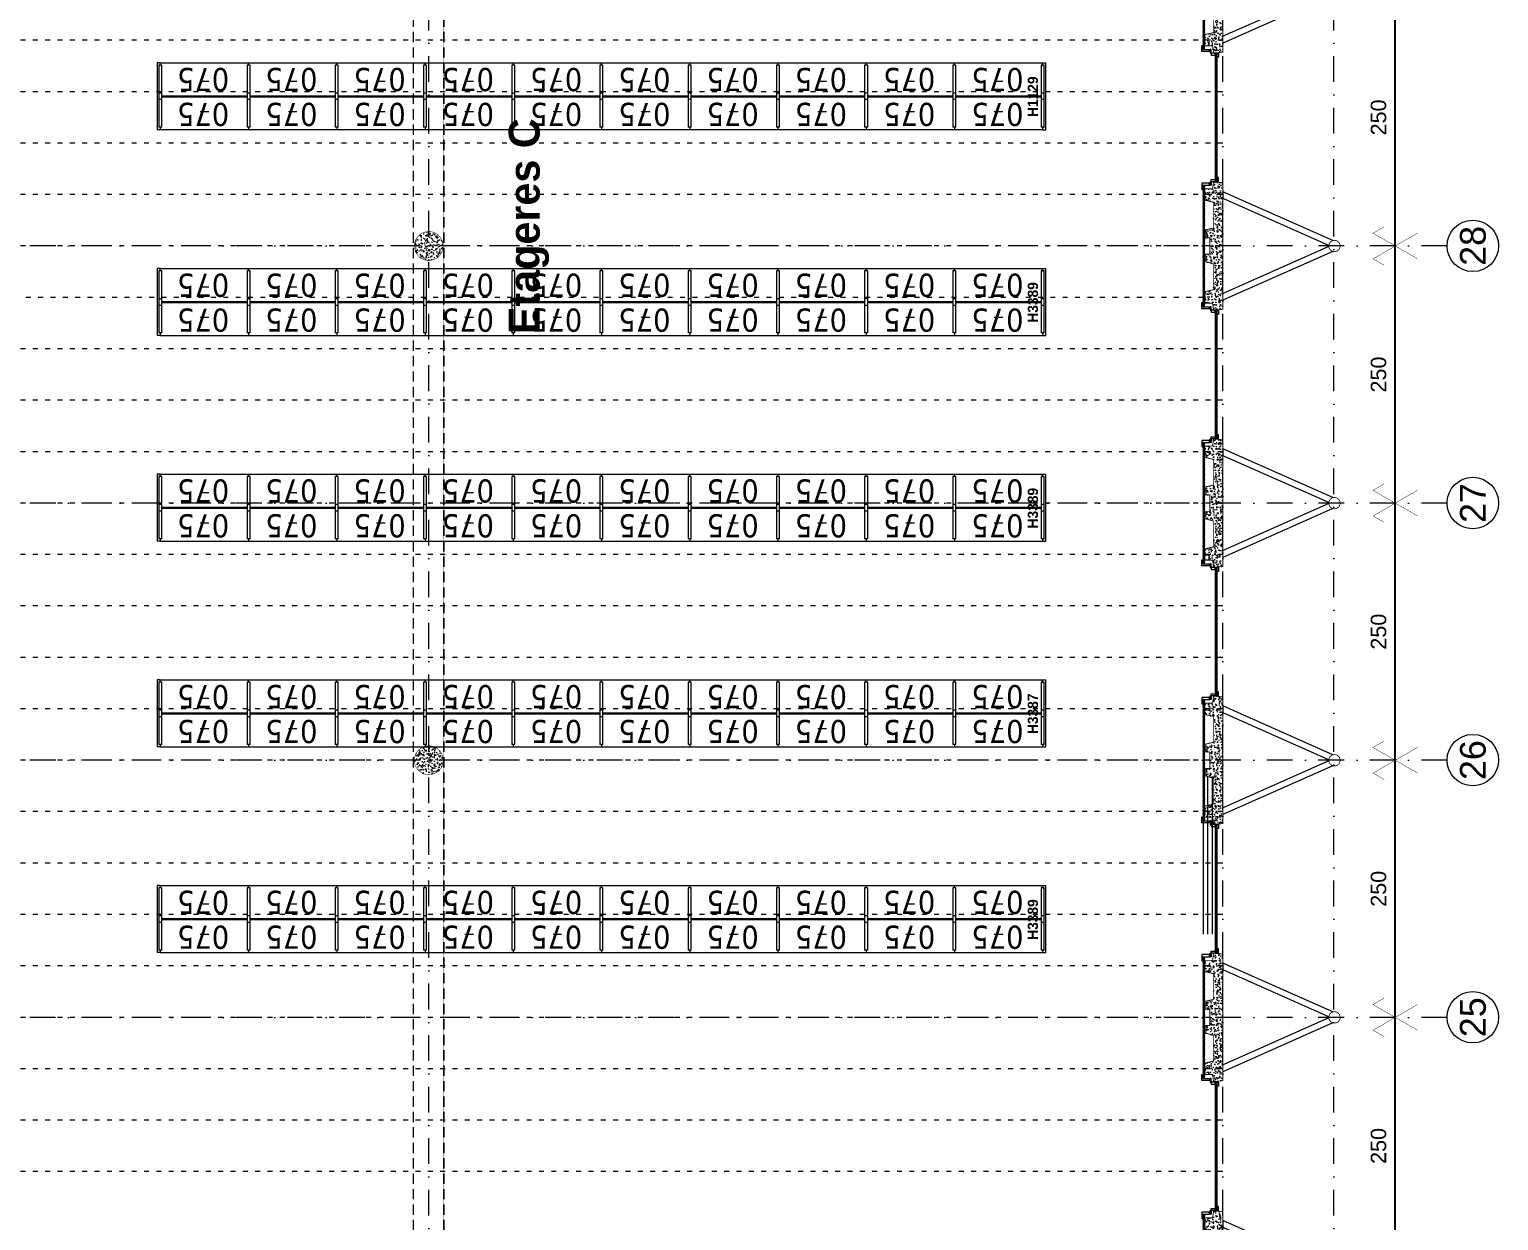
# Model space of a CAD drawing. Header units: millimetres. Extents: x 0 to 111176, y 95213 to 141729.
# Drawn here: x 56859 to 58288, y 115038 to 116196 of the extents above; entities that cross this region are included whole.
import ezdxf
from ezdxf.enums import TextEntityAlignment as Align

# ---------------------------------------------------------------- set-up
doc = ezdxf.new("R2010")
doc.units = ezdxf.units.MM
for name, pattern in [('ACAD_ISO03W100', [30, 12, -18]), ('CONTINU', [0]), ('HIDDEN2', [0.1875, 0.125, -0.0625]), ('TIRETPT2', [0.5, 0.25, -0.125, 0, -0.125])]:
    doc.linetypes.add(name, pattern=pattern)
doc.layers.get('Defpoints').update_dxf_attribs({"lineweight": 9})
doc.layers.add('CDP', color=7, linetype='Continuous', lineweight=9, true_color=0x364259)
doc.layers.add('STR_BOLLARD', color=7, linetype='Continuous', lineweight=9, true_color=0x1c1c1c)
for name, color, linetype, lineweight in [('MEN_Ext', 115, 'Continuous', 9), ('MEN_Ext_Murs-rideaux', 113, 'Continuous', 9), ('MOB_etageres_BRM', 37, 'Continuous', 9), ('MOB_texte_BRM', 184, 'Continuous', 9), ('STR_BOLLARD_Axes', 252, 'Continuous', 9), ('STR_BOLLARD_projeté', 251, 'Continuous', 9)]:
    doc.layers.add(name, color=color, linetype=linetype, lineweight=lineweight)
doc.styles.add('Arial-15', font='arial.ttf', dxfattribs={"height": 15})
doc.styles.add('Arial-20', font='arial.ttf', dxfattribs={"height": 20})
doc.styles.add('BOLD', font='BOLD')
doc.styles.get("Standard").update_dxf_attribs({"font": 'arial.ttf'})
doc.dimstyles.new('Cote-15', dxfattribs={"dimtxt": 15, "dimasz": 15, "dimexe": 1.25, "dimexo": 0.625, "dimgap": 7.5, "dimtad": 1, "dimdec": 0, "dimrnd": 0.025, "dimtxsty": 'Arial-15', "dimblk": 'ARCHTICK', "dimcen": 2.5, "dimse1": 1, "dimse2": 1, "dimazin": 0, "dimtfac": 1, "dimtmove": 1, "dimatfit": 3, "dimfxl": 1, "dimarcsym": 0})

# ---------------------------------------------------------------- blocks, each defined once
blk = doc.blocks.new('Fenetres Ext')
for points in [[(14.09999999846332, 3.400000005214679), (14.09999999846332, 4.400000005214679), (18.09999999846332, 4.400000005214679), (18.09999999846332, 3.400000005214679)], [(14.09999999846332, 1.400000005214679), (139.0999999735504, 1.400000005214679), (139.0999999735504, 3.400000005214679), (14.09999999846332, 3.400000005214679), (14.09999999846332, 1.400000005214679)], [(14.09999999846332, -2.599999994785321), (16.09999999846332, -2.599999994785321), (16.09999999846332, 1.400000005214679), (14.09999999846332, 1.400000005214679)], [(139.0999999735504, 3.400000005214679), (139.0999999735504, 4.400000005214679), (135.0999999735504, 4.400000005214679), (135.0999999735504, 3.400000005214679)], [(139.0999999735504, -2.599999994785321), (137.0999999735504, -2.599999994785321), (137.0999999735504, 1.400000005214679), (139.0999999735504, 1.400000005214679)], [(6.599999998463318, -10.59999999478532), (10.59999999846332, -10.59999999478532), (10.59999999846332, -3.599999994785321), (11.59999999846332, -3.599999994785321), (11.59999999846332, -4.585936534454959), (12.59999999972251, -4.585936534454959), (12.59999999846332, -11.59999999478532), (6.599999998463318, -11.59999999478532)], [(10.59999999846332, -3.599999994785321), (14.09999999846332, -3.599999994785321), (14.09999999846332, -2.599999994785321), (10.59999999846332, -2.599999994785321), (10.59999999846332, -3.599999994785321)], [(142.5999999735504, -3.599999994785321), (139.0999999735504, -3.599999994785321), (139.0999999735504, -2.599999994785321), (142.5999999735504, -2.599999994785321), (142.5999999735504, -3.599999994785321)], [(146.5999999735504, -10.59999999478532), (142.5999999735504, -10.59999999478532), (142.5999999735504, -3.599999994785321), (141.5999999735504, -3.599999994785321), (141.5999999735504, -4.585936534454959), (140.5999999722912, -4.585936534454959), (140.5999999735504, -11.59999999478532), (146.5999999735504, -11.59999999478532)]]:
    blk.add_lwpolyline(points, close=True)
blk.add_lwpolyline([(14.09999999846332, 2.400000005214679), (139.0999999735504, 2.400000005214679)])
blk = doc.blocks.new('panneau+contreventement')
at = {"lineweight": 5}
h = blk.add_hatch(dxfattribs=at)
h.set_pattern_fill('AR-CONC', color=252, scale=0.04, angle=360, style=0)
h.set_pattern_definition([(49.99999999999994, (6.955815479159355e-08, 17.59999999470892), (7.287386759840159, -0.6375634215561317), [0.7619999999999998, -8.381999999999998]), (354.9999999999999, (6.955815479159355e-08, 17.59999999470892), (-1.409736856998765, 7.642273809561408), [0.6096, -6.7056233668]), (100.4514446999998, (0.6072803495580956, 17.54686985470835), (5.877649883614139, 7.004710076487798), [0.6476003520000001, -7.123609784]), (46.18419999999995, (6.955815479159355e-08, 19.63199999470817), (10.8431616356852, -1.681693117309098), [1.143, -12.573]), (96.63555760999995, (0.9035960695582617, 19.49185999470865), (9.49616536206013, 9.89704498390885), [0.9714009256, -10.6854243264]), (351.18415117, (6.955815479159355e-08, 19.63199999470817), (9.496165362599092, 9.897044983421296), [0.9143986827999999, -10.0583892768]), (20.99999999999999, (1.016000069557776, 19.12399999471018), (6.064575650765295, -4.090607927483512), [0.7619999999999999, -8.382]), (326, (1.016000069557776, 19.12399999471018), (2.472081133905891, 7.367518644892768), [0.6096, -6.7056]), (71.45144499999996, (1.521381373558143, 18.78311599870722), (8.53665677114865, 3.2769107554362), [0.647600352, -7.123597503999998]), (37.49999999999993, (6.955815479159355e-08, 17.59999999470892), (0.1235441300236765, 3.382201554926124), [0, -6.624319999999999, 0, -6.8072, 0, -6.731]), (7.499999999999964, (6.955815479159355e-08, 17.59999999470892), (2.672786500412234, 4.007222992724778), [0, -3.88112, 0, -6.47192, 0, -2.5654]), (327.4999999999998, (-2.265679930442275, 17.59999999470892), (5.423623806674856, -0.2291497597069439), [0, -2.54, 0, -7.9248, 0, -10.5156]), (317.4999999999999, (-3.281679930441896, 17.59999999470892), (5.925167255440723, 1.017059641333315), [0, -3.302, 0, -5.26288, 0, -7.4676])])
h.paths.add_polyline_path([(8.000000000007276, 16.62599197128293), (8.000000000007276, 12.62599197128293), (-8, 12.62599197128293), (-8, 16.62599197128293), (-15.27348650529757, 16.62599197128293), (-17.5, 9), (-42.54545454565005, 9), (-44.5, 17.59999999831052), (-55.5, 17.59999999831052), (-55.5, 10), (-62.5, 9), (-61.5, 0), (61.5, 0), (62.5, 9), (55.5, 10), (55.5, 17.59999999831052), (44.5, 17.59999999831052), (42.5, 9), (17.50000000000728, 9), (15.72651349470971, 16.62599197128293)])
at = {"layer": 'CDP'}
h = blk.add_hatch(dxfattribs=at)
h.set_pattern_fill('ANSI31', color=256, scale=5)
h.set_pattern_definition([(45, (0, 0), (-0.4419417382415922, 0.4419417382415922), [])])
h.paths.add_polyline_path([(-59, 17.59999999831052), (-59, 19.3999999983098), (58.99999999767169, 19.3999999983098), (58.99999999767169, 17.59999999831052)])
at = {"linetype": 'Continuous', "lineweight": 5, "const_width": 0.8799999952316284}
blk.add_lwpolyline([(8.000000000007276, 16.62599197128293), (8.000000000007276, 12.62599197128293), (-8, 12.62599197128293), (-8, 16.62599197128293), (-15.27348650529757, 16.62599197128293), (-17.5, 9), (-42.54545454565005, 9), (-44.5, 17.59999999831052), (-55.5, 17.59999999831052), (-55.5, 10), (-62.5, 9), (-61.5, 0), (61.5, 0), (62.5, 9), (55.5, 10), (55.5, 17.59999999831052), (44.5, 17.59999999831052), (42.5, 9), (17.50000000000728, 9), (15.72651349470971, 16.62599197128293)], close=True, dxfattribs=at)
for points in [[(-5.29915068641867, -107.0272467950708), (-52.79727948180198, 0.03446815508141299)], [(-0.5113040249361802, -103.0238181007117), (-46.75775930929467, 1.216600178464432)], [(0.5113040249361802, -103.0238181007117), (46.75775930929467, 1.216600178464432)], [(5.29915068641867, -107.0272467950708), (52.79727948180198, 0.03446815508141299)], [(52.79745963354026, 0), (46.20254036645974, 0)]]:
    blk.add_lwpolyline(points)
at = {"const_width": 0.8}
blk.add_lwpolyline([(4.886542232529791, -105.9757763550551, 128.1178204295244), (4.962955946750299, -106.1295426030811, 0.007805315424875689)], format="xyb", close=True, dxfattribs=at)
at = {"layer": 'CDP', "const_width": 0.2}
blk.add_lwpolyline([(-59, 17.59999999831052), (-59, 19.3999999983098), (58.99999999767169, 19.3999999983098), (58.99999999767169, 17.59999999831052), (-59, 17.59999999831052)], close=True, dxfattribs=at)
blk = doc.blocks.new('poteau')
at = {"layer": 'STR_BOLLARD', "lineweight": 5}
h = blk.add_hatch(dxfattribs=at)
h.set_pattern_fill('AR-CONC', color=252, scale=0.04, angle=359.9999999999999, style=0)
h.set_pattern_definition([(49.99999999999999, (-34103.71972945715, -3518.988229174639), (7.287386759840159, -0.6375634215561317), [0.762, -8.382000000000001]), (355, (-34103.71972945715, -3518.988229174639), (-1.409736856998765, 7.642273809561408), [0.6096, -6.7056233668]), (100.4514446999999, (-34103.11244917716, -3519.04135931464), (5.877649883614139, 7.004710076487798), [0.6476003520000001, -7.123609784]), (46.18419999999993, (-34103.71972945715, -3516.956229174639), (10.8431616356852, -1.681693117309098), [1.143, -12.573]), (96.63555760999996, (-34102.81613345716, -3517.096369174639), (9.49616536206013, 9.89704498390885), [0.9714009256, -10.6854243264]), (351.18415117, (-34103.71972945715, -3516.956229174639), (9.496165362599092, 9.897044983421296), [0.9143986828, -10.0583892768]), (21, (-34102.70372945715, -3517.46422917464), (6.064575650765295, -4.090607927483512), [0.762, -8.382000000000001]), (326, (-34102.70372945715, -3517.46422917464), (2.472081133905891, 7.367518644892768), [0.6096, -6.7056]), (71.45144499999996, (-34102.19834815315, -3517.805113170639), (8.53665677114865, 3.2769107554362), [0.6476003520000001, -7.123597503999999]), (37.49999999999994, (-34103.71972945715, -3518.988229174639), (0.1235441300236765, 3.382201554926124), [0, -6.62432, 0, -6.807200000000001, 0, -6.731000000000001]), (7.499999999999974, (-34103.71972945715, -3518.988229174639), (2.672786500412234, 4.007222992724778), [0, -3.88112, 0, -6.47192, 0, -2.5654]), (327.4999999999999, (-34105.98540945715, -3518.988229174639), (5.423623806674856, -0.2291497597069439), [0, -2.54, 0, -7.9248, 0, -10.5156]), (317.4999999999999, (-34107.00140945715, -3518.988229174639), (5.925167255440723, 1.017059641333315), [0, -3.302, 0, -5.26288, 0, -7.4676])])
edge = h.paths.add_edge_path()
edge.add_arc((2.613544936025392e-10, 6.674660824046441e-11), 13.99999999999927, 284.7547730335563, 644.0803509681097)
edge.add_arc((2.613806948659203e-10, 6.66435795437792e-11), 13.99999999999917, 284.0803509681096, 284.7547730335563)
at = {"layer": 'STR_BOLLARD', "lineweight": 5, "const_width": 0.5}
blk.add_lwpolyline([(3.565555101478822, -13.53834616259883, 339.820519298623), (3.405953449982917, -13.57937705112045, 0.002942729891838111)], format="xyb", close=True, dxfattribs=at)
blk = doc.blocks.new('Axe-construction')
at = {"const_width": 0.4}
for points in [[(-18.71420953128381, 10.80465391055782), (-12.47613968752262, 21.60930782111564), (12.47613968752262, -21.60930782111564)], [(18.71420953128381, 10.80465391055782), (12.47613968752262, 21.60930782111564), (-12.47613968752262, -21.60930782111564)]]:
    blk.add_lwpolyline(points, dxfattribs=at)
blk = doc.blocks.new('n°-axe')
at = {"layer": 'STR_BOLLARD_Axes', "linetype": 'CONTINU', "ltscale": 60}
blk.add_circle((0, -25), 25, dxfattribs=at)
at = {"layer": 'STR_BOLLARD_Axes', "style": 'Arial-20'}
blk.add_attdef('AXE', text='', height=25, dxfattribs=at).set_placement((0, -25), align=Align.MIDDLE_CENTER)
blk = doc.blocks.new('*D347')
at = {"layer": 'Defpoints', "color": 0, "transparency": 16777216}
for p in [(58187.30069146231, 116235.7010576554), (58187.30195346676, 116235.7010576406), (58187.29903199313, 115985.7010577007)]:
    blk.add_point(p, dxfattribs=at)
at = {"layer": 'STR_BOLLARD_Axes', "color": 0, "lineweight": -2, "transparency": 16777216}
blk.add_line((58187.29776998868, 115985.7010577155), (58187.30069146231, 116235.7010576554), dxfattribs=at)
at = {"layer": 'STR_BOLLARD_Axes', "color": 0, "lineweight": 5, "transparency": 16777216, "insert": (58171.07649730882, 116110.701147183), "char_height": 15, "attachment_point": 5, "rotation": 89.99933044756455, "style": 'Arial-15'}
blk.add_mtext('250', dxfattribs=at)
blk = doc.blocks.new('_None')
blk = doc.blocks.new('*D348')
at = {"layer": 'Defpoints', "color": 0, "transparency": 16777216}
for p in [(58187.29554808404, 115985.7010577612), (58187.2968100885, 115985.7010577465), (58187.29388861487, 115735.7010578066)]:
    blk.add_point(p, dxfattribs=at)
at = {"layer": 'STR_BOLLARD_Axes', "color": 0, "lineweight": -2, "transparency": 16777216}
blk.add_line((58187.29262661041, 115735.7010578213), (58187.29554808404, 115985.7010577612), dxfattribs=at)
at = {"layer": 'STR_BOLLARD_Axes', "color": 0, "lineweight": 5, "transparency": 16777216, "insert": (58171.07135393055, 115860.7011472888), "char_height": 15, "attachment_point": 5, "rotation": 89.99933044756455, "style": 'Arial-15'}
blk.add_mtext('250', dxfattribs=at)
blk = doc.blocks.new('*D349')
at = {"layer": 'Defpoints', "color": 0, "transparency": 16777216}
for p in [(58187.29040470577, 115735.701057867), (58187.29166671023, 115735.7010578523), (58187.2887452366, 115485.7010579124)]:
    blk.add_point(p, dxfattribs=at)
at = {"layer": 'STR_BOLLARD_Axes', "color": 0, "lineweight": -2, "transparency": 16777216}
blk.add_line((58187.28748323215, 115485.7010579271), (58187.29040470577, 115735.701057867), dxfattribs=at)
at = {"layer": 'STR_BOLLARD_Axes', "color": 0, "lineweight": 5, "transparency": 16777216, "insert": (58171.06621055229, 115610.7011473946), "char_height": 15, "attachment_point": 5, "rotation": 89.99933044756455, "style": 'Arial-15'}
blk.add_mtext('250', dxfattribs=at)
blk = doc.blocks.new('*D350')
at = {"layer": 'Defpoints', "color": 0, "transparency": 16777216}
for p in [(58187.28526132742, 115485.7010579728), (58187.28652333195, 115485.7010579581), (58187.28360185831, 115235.7010580182)]:
    blk.add_point(p, dxfattribs=at)
at = {"layer": 'STR_BOLLARD_Axes', "color": 0, "lineweight": -2, "transparency": 16777216}
blk.add_line((58187.28233985379, 115235.7010580329), (58187.28526132742, 115485.7010579728), dxfattribs=at)
at = {"layer": 'STR_BOLLARD_Axes', "color": 0, "lineweight": 5, "transparency": 16777216, "insert": (58171.06106717399, 115360.7011475004), "char_height": 15, "attachment_point": 5, "rotation": 89.99933044756288, "style": 'Arial-15'}
blk.add_mtext('250', dxfattribs=at)
blk = doc.blocks.new('*D351')
at = {"layer": 'Defpoints', "color": 0, "transparency": 16777216}
for p in [(58187.28011794925, 115235.7010580787), (58187.2813799537, 115235.7010580639), (58187.27845848007, 114985.701058124)]:
    blk.add_point(p, dxfattribs=at)
at = {"layer": 'STR_BOLLARD_Axes', "color": 0, "lineweight": -2, "transparency": 16777216}
blk.add_line((58187.27719647562, 114985.7010581388), (58187.28011794925, 115235.7010580787), dxfattribs=at)
at = {"layer": 'STR_BOLLARD_Axes', "color": 0, "lineweight": 5, "transparency": 16777216, "insert": (58171.05592379572, 115110.7011476062), "char_height": 15, "attachment_point": 5, "rotation": 89.99933044756455, "style": 'Arial-15'}
blk.add_mtext('250', dxfattribs=at)
blk = doc.blocks.new('ELTI parement DF')
for p, q in [((-0.01500000000000057, 0.3019999999999996), (-0.01500000000000057, 0.3260000000000005)), ((-0.01500000000000057, 0.3260000000000005), (0.01500000000000057, 0.3260000000000005)), ((-0.01500000000000057, 0.3019999999999996), (0, 0.3019999999999996)), ((0, -0.3019999999999996), (0, 0.3019999999999996)), ((0.01500000000000057, -0.3260000000000005), (0.01500000000000057, 0.3260000000000005)), ((-0.01500000000000057, -0.3019999999999996), (-0.01500000000000057, -0.3260000000000005)), ((-0.01500000000000057, -0.3019999999999996), (0, -0.3019999999999996)), ((-0.01500000000000057, -0.3260000000000005), (0.01500000000000057, -0.3260000000000005))]:
    blk.add_line(p, q)
blk = doc.blocks.new('*U74')
for p, q in [((-0.01500000000000057, 0.6269999999999989), (-0.01500000000000057, 0.02299999999999969)), ((-0.01500000000000057, 0.6269999999999989), (0.01500000000000057, 0.6269999999999989)), ((0, 0.6269999999999989), (0, 0.6499999999999986)), ((0.8577000000000012, 0.6499999999999986), (0, 0.6499999999999986)), ((0.01500000000000057, 0.02299999999999969), (0.01500000000000057, 0.6269999999999989)), ((0.8427000000000007, 0.6269999999999989), (0.8427000000000007, 0.02299999999999969)), ((0.8427000000000007, 0.6269999999999989), (0.8727000000000018, 0.6269999999999989)), ((0.8426999999999993, 0.6269999999999989), (0.8727000000000005, 0.6269999999999989)), ((0.8426999999999993, 0.6269999999999989), (0.8426999999999993, 0.02299999999999969)), ((0.8577000000000012, 0.6269999999999989), (0.8577000000000012, 0.6499999999999986)), ((1.715400000000001, 0.6499999999999986), (0.8576999999999999, 0.6499999999999986)), ((0.8576999999999999, 0.6269999999999989), (0.8576999999999999, 0.6499999999999986)), ((0.8727000000000018, 0.02299999999999969), (0.8727000000000018, 0.6269999999999989)), ((0.8727000000000005, 0.02299999999999969), (0.8727000000000005, 0.6269999999999989)), ((1.700400000000001, 0.6269999999999989), (1.730400000000002, 0.6269999999999989)), ((1.700400000000001, 0.6269999999999989), (1.700400000000001, 0.02299999999999969)), ((1.700399999999999, 0.6269999999999989), (1.7304, 0.6269999999999989)), ((1.700399999999999, 0.6269999999999989), (1.700399999999999, 0.02299999999999969)), ((1.715400000000001, 0.6269999999999989), (1.715400000000001, 0.6499999999999986)), ((2.573100000000001, 0.6499999999999986), (1.7154, 0.6499999999999986)), ((1.7154, 0.6269999999999989), (1.7154, 0.6499999999999986)), ((1.730400000000002, 0.02299999999999969), (1.730400000000002, 0.6269999999999989)), ((1.7304, 0.02299999999999969), (1.7304, 0.6269999999999989)), ((2.5581, 0.6269999999999989), (2.588100000000002, 0.6269999999999989)), ((2.5581, 0.6269999999999989), (2.5581, 0.02299999999999969)), ((2.558099999999999, 0.6269999999999989), (2.5881, 0.6269999999999989)), ((2.558099999999999, 0.6269999999999989), (2.558099999999999, 0.02299999999999969)), ((2.573100000000001, 0.6269999999999989), (2.573100000000001, 0.6499999999999986)), ((3.430800000000001, 0.6499999999999986), (2.5731, 0.6499999999999986)), ((2.5731, 0.6269999999999989), (2.5731, 0.6499999999999986)), ((2.588100000000002, 0.02299999999999969), (2.588100000000002, 0.6269999999999989)), ((2.5881, 0.02299999999999969), (2.5881, 0.6269999999999989)), ((3.4158, 0.6269999999999989), (3.445800000000002, 0.6269999999999989)), ((3.4158, 0.6269999999999989), (3.4158, 0.02299999999999969)), ((3.415799999999999, 0.6269999999999989), (3.4458, 0.6269999999999989)), ((3.415799999999999, 0.6269999999999989), (3.415799999999999, 0.02299999999999969)), ((3.430800000000001, 0.6269999999999989), (3.430800000000001, 0.6499999999999986)), ((4.288500000000001, 0.6499999999999986), (3.4308, 0.6499999999999986)), ((3.4308, 0.6269999999999989), (3.4308, 0.6499999999999986)), ((3.445800000000002, 0.02299999999999969), (3.445800000000002, 0.6269999999999989)), ((3.4458, 0.02299999999999969), (3.4458, 0.6269999999999989)), ((4.2735, 0.6269999999999989), (4.303500000000001, 0.6269999999999989)), ((4.2735, 0.6269999999999989), (4.2735, 0.02299999999999969)), ((4.273499999999999, 0.6269999999999989), (4.3035, 0.6269999999999989)), ((4.273499999999999, 0.6269999999999989), (4.273499999999999, 0.02299999999999969)), ((4.288500000000001, 0.6269999999999989), (4.288500000000001, 0.6499999999999986)), ((5.1462, 0.6499999999999986), (4.288499999999999, 0.6499999999999986)), ((4.288499999999999, 0.6269999999999989), (4.288499999999999, 0.6499999999999986)), ((4.303500000000001, 0.02299999999999969), (4.303500000000001, 0.6269999999999989)), ((4.3035, 0.02299999999999969), (4.3035, 0.6269999999999989)), ((5.1312, 0.6269999999999989), (5.161200000000001, 0.6269999999999989)), ((5.1312, 0.6269999999999989), (5.1312, 0.02299999999999969)), ((5.131199999999999, 0.6269999999999989), (5.1612, 0.6269999999999989)), ((5.131199999999999, 0.6269999999999989), (5.131199999999999, 0.02299999999999969)), ((5.1462, 0.6269999999999989), (5.1462, 0.6499999999999986)), ((6.003900000000001, 0.6499999999999986), (5.146199999999999, 0.6499999999999986)), ((5.146199999999999, 0.6269999999999989), (5.146199999999999, 0.6499999999999986)), ((5.161200000000001, 0.02299999999999969), (5.161200000000001, 0.6269999999999989)), ((5.1612, 0.02299999999999969), (5.1612, 0.6269999999999989)), ((5.9889, 0.6269999999999989), (6.018900000000001, 0.6269999999999989)), ((5.9889, 0.6269999999999989), (5.9889, 0.02299999999999969)), ((5.988899999999998, 0.6269999999999989), (6.018899999999999, 0.6269999999999989)), ((5.988899999999998, 0.6269999999999989), (5.988899999999998, 0.02299999999999969)), ((6.003900000000001, 0.6269999999999989), (6.003900000000001, 0.6499999999999986)), ((6.8616, 0.6499999999999986), (6.003899999999999, 0.6499999999999986)), ((6.003899999999999, 0.6269999999999989), (6.003899999999999, 0.6499999999999986)), ((6.018900000000001, 0.02299999999999969), (6.018900000000001, 0.6269999999999989)), ((6.018899999999999, 0.02299999999999969), (6.018899999999999, 0.6269999999999989)), ((6.8466, 0.6269999999999989), (6.876600000000001, 0.6269999999999989)), ((6.8466, 0.6269999999999989), (6.8466, 0.02299999999999969)), ((6.846599999999999, 0.6269999999999989), (6.8766, 0.6269999999999989)), ((6.846599999999999, 0.6269999999999989), (6.846599999999999, 0.02299999999999969)), ((6.8616, 0.6269999999999989), (6.8616, 0.6499999999999986)), ((7.7193, 0.6499999999999986), (6.861599999999999, 0.6499999999999986)), ((6.861599999999999, 0.6269999999999989), (6.861599999999999, 0.6499999999999986)), ((6.876600000000001, 0.02299999999999969), (6.876600000000001, 0.6269999999999989)), ((6.8766, 0.02299999999999969), (6.8766, 0.6269999999999989)), ((7.7043, 0.6269999999999989), (7.734300000000001, 0.6269999999999989)), ((7.7043, 0.6269999999999989), (7.7043, 0.02299999999999969)), ((7.704299999999999, 0.6269999999999989), (7.7343, 0.6269999999999989)), ((7.704299999999999, 0.6269999999999989), (7.704299999999999, 0.02299999999999969)), ((7.7193, 0.6269999999999989), (7.7193, 0.6499999999999986)), ((8.577000000000002, 0.6499999999999986), (7.7193, 0.6499999999999986)), ((7.7193, 0.6269999999999989), (7.7193, 0.6499999999999986)), ((7.734300000000001, 0.02299999999999969), (7.734300000000001, 0.6269999999999989)), ((7.7343, 0.02299999999999969), (7.7343, 0.6269999999999989)), ((8.562000000000001, 0.6269999999999989), (8.592000000000002, 0.6269999999999989)), ((8.562000000000001, 0.6269999999999989), (8.562000000000001, 0.02299999999999969)), ((8.577000000000002, 0.6269999999999989), (8.577000000000002, 0.6499999999999986)), ((8.592000000000002, 0.02299999999999969), (8.592000000000002, 0.6269999999999989)), ((0.01500000000000057, 0.3550000000000004), (-0.01500000000000057, 0.3550000000000004)), ((-0.01500000000000057, 0.2950000000000017), (0.01500000000000057, 0.2950000000000017)), ((0.8427000000000007, 0.3299999999999983), (0.01500000000000412, 0.3300000000000018)), ((0.8427000000000007, 0.3200000000000003), (0.01500000000000412, 0.3200000000000038)), ((0.8727000000000018, 0.3550000000000004), (0.8427000000000007, 0.3550000000000004)), ((0.8727000000000005, 0.3550000000000004), (0.8426999999999993, 0.3550000000000004)), ((0.8427000000000007, 0.2950000000000017), (0.8727000000000018, 0.2950000000000017)), ((0.8426999999999993, 0.2950000000000017), (0.8727000000000005, 0.2950000000000017)), ((1.700400000000001, 0.3299999999999983), (0.872700000000004, 0.3300000000000018)), ((1.700400000000001, 0.3200000000000003), (0.872700000000004, 0.3200000000000038)), ((1.730400000000002, 0.3550000000000004), (1.700400000000001, 0.3550000000000004)), ((1.7304, 0.3550000000000004), (1.700399999999999, 0.3550000000000004)), ((1.700400000000001, 0.2950000000000017), (1.730400000000002, 0.2950000000000017)), ((1.700399999999999, 0.2950000000000017), (1.7304, 0.2950000000000017)), ((2.5581, 0.3299999999999983), (1.730400000000004, 0.3300000000000018)), ((2.5581, 0.3200000000000003), (1.730400000000004, 0.3200000000000038)), ((2.588100000000002, 0.3550000000000004), (2.5581, 0.3550000000000004)), ((2.5881, 0.3550000000000004), (2.558099999999999, 0.3550000000000004)), ((2.5581, 0.2950000000000017), (2.588100000000002, 0.2950000000000017)), ((2.558099999999999, 0.2950000000000017), (2.5881, 0.2950000000000017)), ((3.4158, 0.3299999999999983), (2.588100000000004, 0.3300000000000018)), ((3.4158, 0.3200000000000003), (2.588100000000004, 0.3200000000000038)), ((3.445800000000002, 0.3550000000000004), (3.4158, 0.3550000000000004)), ((3.4458, 0.3550000000000004), (3.415799999999999, 0.3550000000000004)), ((3.4158, 0.2950000000000017), (3.445800000000002, 0.2950000000000017)), ((3.415799999999999, 0.2950000000000017), (3.4458, 0.2950000000000017)), ((4.2735, 0.3299999999999983), (3.445800000000004, 0.3300000000000018)), ((4.2735, 0.3200000000000003), (3.445800000000004, 0.3200000000000038)), ((4.303500000000001, 0.3550000000000004), (4.2735, 0.3550000000000004)), ((4.3035, 0.3550000000000004), (4.273499999999999, 0.3550000000000004)), ((4.2735, 0.2950000000000017), (4.303500000000001, 0.2950000000000017)), ((4.273499999999999, 0.2950000000000017), (4.3035, 0.2950000000000017)), ((5.1312, 0.3299999999999983), (4.303500000000003, 0.3300000000000018)), ((5.1312, 0.3200000000000003), (4.303500000000003, 0.3200000000000038)), ((5.161200000000001, 0.3550000000000004), (5.1312, 0.3550000000000004)), ((5.1612, 0.3550000000000004), (5.131199999999999, 0.3550000000000004)), ((5.1312, 0.2950000000000017), (5.161200000000001, 0.2950000000000017)), ((5.131199999999999, 0.2950000000000017), (5.1612, 0.2950000000000017)), ((5.9889, 0.3299999999999983), (5.161200000000004, 0.3300000000000018)), ((5.9889, 0.3200000000000003), (5.161200000000004, 0.3200000000000038)), ((6.018900000000001, 0.3550000000000004), (5.9889, 0.3550000000000004)), ((6.018899999999999, 0.3550000000000004), (5.988899999999998, 0.3550000000000004)), ((5.9889, 0.2950000000000017), (6.018900000000001, 0.2950000000000017)), ((5.988899999999998, 0.2950000000000017), (6.018899999999999, 0.2950000000000017)), ((6.8466, 0.3299999999999983), (6.018900000000003, 0.3300000000000018)), ((6.8466, 0.3200000000000003), (6.018900000000003, 0.3200000000000038)), ((6.876600000000001, 0.3550000000000004), (6.8466, 0.3550000000000004)), ((6.8766, 0.3550000000000004), (6.846599999999999, 0.3550000000000004)), ((6.8466, 0.2950000000000017), (6.876600000000001, 0.2950000000000017)), ((6.846599999999999, 0.2950000000000017), (6.8766, 0.2950000000000017)), ((7.7043, 0.3299999999999983), (6.876600000000003, 0.3300000000000018)), ((7.7043, 0.3200000000000003), (6.876600000000003, 0.3200000000000038)), ((7.734300000000001, 0.3550000000000004), (7.7043, 0.3550000000000004)), ((7.7343, 0.3550000000000004), (7.704299999999999, 0.3550000000000004)), ((7.7043, 0.2950000000000017), (7.734300000000001, 0.2950000000000017)), ((7.704299999999999, 0.2950000000000017), (7.7343, 0.2950000000000017)), ((8.562000000000001, 0.3299999999999983), (7.734300000000004, 0.3300000000000018)), ((8.562000000000001, 0.3200000000000003), (7.734300000000004, 0.3200000000000038)), ((8.592000000000002, 0.3550000000000004), (8.562000000000001, 0.3550000000000004)), ((8.562000000000001, 0.2950000000000017), (8.592000000000002, 0.2950000000000017)), ((-0.01500000000000057, 0.02299999999999969), (0.01500000000000057, 0.02299999999999969)), ((0, 0.02299999999999969), (0, 0)), ((0.8577000000000012, 0), (0, 0)), ((0.8427000000000007, 0.02299999999999969), (0.8727000000000018, 0.02299999999999969)), ((0.8426999999999993, 0.02299999999999969), (0.8727000000000005, 0.02299999999999969)), ((0.8577000000000012, 0.02299999999999969), (0.8577000000000012, 0)), ((0.8576999999999999, 0.02299999999999969), (0.8576999999999999, 0)), ((1.715400000000001, 0), (0.8576999999999999, 0)), ((1.700400000000001, 0.02299999999999969), (1.730400000000002, 0.02299999999999969)), ((1.700399999999999, 0.02299999999999969), (1.7304, 0.02299999999999969)), ((1.715400000000001, 0.02299999999999969), (1.715400000000001, 0)), ((1.7154, 0.02299999999999969), (1.7154, 0)), ((2.573100000000001, 0), (1.7154, 0)), ((2.5581, 0.02299999999999969), (2.588100000000002, 0.02299999999999969)), ((2.558099999999999, 0.02299999999999969), (2.5881, 0.02299999999999969)), ((2.573100000000001, 0.02299999999999969), (2.573100000000001, 0)), ((2.5731, 0.02299999999999969), (2.5731, 0)), ((3.430800000000001, 0), (2.5731, 0)), ((3.4158, 0.02299999999999969), (3.445800000000002, 0.02299999999999969)), ((3.415799999999999, 0.02299999999999969), (3.4458, 0.02299999999999969)), ((3.430800000000001, 0.02299999999999969), (3.430800000000001, 0)), ((3.4308, 0.02299999999999969), (3.4308, 0)), ((4.288500000000001, 0), (3.4308, 0)), ((4.2735, 0.02299999999999969), (4.303500000000001, 0.02299999999999969)), ((4.273499999999999, 0.02299999999999969), (4.3035, 0.02299999999999969)), ((4.288500000000001, 0.02299999999999969), (4.288500000000001, 0)), ((4.288499999999999, 0.02299999999999969), (4.288499999999999, 0)), ((5.1462, 0), (4.288499999999999, 0)), ((5.1312, 0.02299999999999969), (5.161200000000001, 0.02299999999999969)), ((5.131199999999999, 0.02299999999999969), (5.1612, 0.02299999999999969)), ((5.1462, 0.02299999999999969), (5.1462, 0)), ((5.146199999999999, 0.02299999999999969), (5.146199999999999, 0)), ((6.003900000000001, 0), (5.146199999999999, 0)), ((5.9889, 0.02299999999999969), (6.018900000000001, 0.02299999999999969)), ((5.988899999999998, 0.02299999999999969), (6.018899999999999, 0.02299999999999969)), ((6.003900000000001, 0.02299999999999969), (6.003900000000001, 0)), ((6.003899999999999, 0.02299999999999969), (6.003899999999999, 0)), ((6.8616, 0), (6.003899999999999, 0)), ((6.8466, 0.02299999999999969), (6.876600000000001, 0.02299999999999969)), ((6.846599999999999, 0.02299999999999969), (6.8766, 0.02299999999999969)), ((6.8616, 0.02299999999999969), (6.8616, 0)), ((6.861599999999999, 0.02299999999999969), (6.861599999999999, 0)), ((7.7193, 0), (6.861599999999999, 0)), ((7.7043, 0.02299999999999969), (7.734300000000001, 0.02299999999999969)), ((7.704299999999999, 0.02299999999999969), (7.7343, 0.02299999999999969)), ((7.7193, 0.02299999999999969), (7.7193, 0)), ((7.7193, 0.02299999999999969), (7.7193, 0)), ((8.577000000000002, 0), (7.7193, 0)), ((8.562000000000001, 0.02299999999999969), (8.592000000000002, 0.02299999999999969)), ((8.577000000000002, 0.02299999999999969), (8.577000000000002, 0))]:
    blk.add_line(p, q)
at = {"color": 255, "lineweight": 5}
for p, q in [((0.4708500000000005, 0.4729999999999972), (0.3868500000000009, 0.4730000000000008)), ((1.32855, 0.4729999999999972), (1.244550000000001, 0.4730000000000008)), ((2.18625, 0.4729999999999972), (2.102250000000001, 0.4730000000000008)), ((3.04395, 0.4729999999999972), (2.959950000000001, 0.4730000000000008)), ((3.90165, 0.4729999999999972), (3.81765, 0.4730000000000008)), ((4.75935, 0.4729999999999972), (4.67535, 0.4730000000000008)), ((5.61705, 0.4729999999999972), (5.53305, 0.4730000000000008)), ((6.474749999999999, 0.4729999999999972), (6.39075, 0.4730000000000008)), ((7.33245, 0.4729999999999972), (7.24845, 0.4730000000000008)), ((8.190150000000001, 0.4729999999999972), (8.106150000000001, 0.4730000000000008)), ((0.4708500000000005, 0.1770000000000014), (0.3868500000000009, 0.1769999999999978)), ((1.32855, 0.1770000000000014), (1.244550000000001, 0.1769999999999978)), ((2.18625, 0.1770000000000014), (2.102250000000001, 0.1769999999999978)), ((3.04395, 0.1770000000000014), (2.959950000000001, 0.1769999999999978)), ((3.90165, 0.1770000000000014), (3.81765, 0.1769999999999978)), ((4.75935, 0.1770000000000014), (4.67535, 0.1769999999999978)), ((5.61705, 0.1770000000000014), (5.53305, 0.1769999999999978)), ((6.474749999999999, 0.1770000000000014), (6.39075, 0.1769999999999978)), ((7.33245, 0.1770000000000014), (7.24845, 0.1769999999999978)), ((8.190150000000001, 0.1770000000000014), (8.106150000000001, 0.1769999999999978))]:
    blk.add_line(p, q, dxfattribs=at)
at = {"rotation": 180}
blk.add_blockref('ELTI parement DF', (-0.01500000000000057, 0.3249999999999993), dxfattribs=at)
blk.add_blockref('ELTI parement DF', (8.592000000000002, 0.3249999999999993))
blk = doc.blocks.new('*U162')
at = {"color": 252}
note = blk.add_mtext_dynamic_manual_height_columns('{\\fTahoma|b0|i0|c0|p34;075\\P}', width=0.484500145644688, gutter_width=12.5, heights=[0.2886241178930504, 0], dxfattribs=dict(at, insert=(-0.2405922367439448, 0.1171246317955816), char_height=0.225, attachment_point=1))
for column, words in zip(note.columns.linked_columns, ['{\\fTahoma|b0|i0|c0|p34;\\P}']):
    column.text = words
blk = doc.blocks.new('BRM_10-etageres')
at = {"xscale": 100, "yscale": 100, "zscale": 100}
for name, p, rotation in [('*U74', (65.09999999999854, 3), 90), ('*U162', (15.34942154576856, 817.8149999999441), 90.00000000000233), ('*U162', (49.2687356368624, 817.8149999999441), 90.00000000000233), ('*U162', (15.34942154576856, 732.015000000014), 90.00000000000233), ('*U162', (49.2687356368624, 732.015000000014), 90.00000000000233), ('*U162', (15.34942154576856, 646.2150000000838), 90.00000000000233), ('*U162', (49.2687356368624, 646.2150000000838), 90.00000000000233), ('*U162', (15.34942154576856, 560.4150000000373), 90.00000000000233), ('*U162', (49.2687356368624, 560.4150000000373), 90.00000000000233), ('*U162', (15.34942154576856, 474.6149999999907), 90.00000000000233), ('*U162', (49.2687356368624, 474.6149999999907), 90.00000000000233), ('*U162', (15.34942154576856, 388.8149999999441), 90.00000000000233), ('*U162', (49.2687356368624, 388.8149999999441), 90.00000000000233), ('*U162', (15.34942154576856, 303.015000000014), 90.00000000000233), ('*U162', (49.2687356368624, 303.015000000014), 90.00000000000233), ('*U162', (15.34942154576856, 217.2150000000838), 90.00000000000233), ('*U162', (49.2687356368624, 217.2150000000838), 90.00000000000233), ('*U162', (15.34942154576856, 131.4150000000373), 90.00000000000233), ('*U162', (49.2687356368624, 131.4150000000373), 90.00000000000233), ('*U162', (15.34942154576856, 45.61499999999069), 90.00000000000233), ('*U162', (49.2687356368624, 45.61499999999069), 90.00000000000233)]:
    blk.add_blockref(name, p, dxfattribs=dict(at, rotation=rotation))

msp = doc.modelspace()

# ---------------------------------------------------------------- linework, layer by layer
at = {"layer": 'MEN_Ext_Murs-rideaux'}
for p, q in [((58000.53342552263, 115469.9323815772), (58000.53342552961, 115316.732381586)), ((58004.73154405354, 115469.9323815709), (58004.73154405144, 115316.7323815871)), ((58009.1315440439, 115469.9323815772), (58009.13154405088, 115316.7323815861))]:
    msp.add_line(p, q, dxfattribs=at)
at = {"layer": 'STR_BOLLARD', "linetype": 'HIDDEN2', "ltscale": 80}
for points in [[(57232.52399620151, 109988.8081859174), (57232.80216898685, 117206.6703891748)], [(57262.5239962238, 109988.8081859174), (57262.80216850244, 117206.6572408184)]]:
    msp.add_lwpolyline(points, dxfattribs=at)
at = {"layer": 'STR_BOLLARD_Axes', "linetype": 'TIRETPT2', "ltscale": 100}
for points in [[(57247.70692395439, 109131.277971965), (57247.70692395438, 117376.150967291)], [(58019.71048260501, 109131.2603980209), (58019.70688306889, 117376.150967291)], [(58127.71048260501, 109131.2604451713), (58127.7068830689, 117376.150967291)], [(58237.70914916951, 115985.7000205875), (55817.83727675711, 115985.7498058531)], [(58237.70400579125, 115735.7000206933), (55817.83213337883, 115735.749805959)], [(58237.69886241298, 115485.7000207992), (55817.82699000057, 115485.7498060648)], [(58237.69371903471, 115235.700020905), (55817.8218466223, 115235.7498061706)]]:
    msp.add_lwpolyline(points, dxfattribs=at)
at = {"layer": 'STR_BOLLARD_projeté', "linetype": 'ACAD_ISO03W100', "ltscale": 3, "const_width": 0.1}
for points in [[(57231.66671122209, 117196.2198826507), (57231.66874702882, 111987.4044806367)], [(57261.66671122209, 117196.2102481276), (57261.66874702882, 111987.404480633)]]:
    msp.add_lwpolyline(points, dxfattribs=at)
at = {"layer": 'STR_BOLLARD_projeté', "color": 252, "linetype": 'ACAD_ISO03W100', "lineweight": 5, "ltscale": 0.4}
for points in [[(58019.71048260501, 116185.7081884149), (55993.81410986709, 116185.7081884149)], [(58019.71048260501, 116135.7081884149), (55993.81410986709, 116135.7081884149)], [(58019.71048260501, 116085.7081884149), (55993.81410986709, 116085.7081884149)], [(58019.71048260501, 116035.7081884149), (55993.81410986709, 116035.7081884149)], [(58019.71048260501, 115985.7081884149), (55993.81410986709, 115985.7081884149)], [(58000.80310391091, 115935.7081884149), (55975.70886866737, 115935.7081884149)], [(58019.71048260501, 115885.7081884149), (55975.70886866737, 115885.7081884149)], [(58019.71048260501, 115835.7081884149), (55975.70886866737, 115835.7081884149)], [(58019.71048260501, 115785.7081884149), (55975.70886866737, 115785.7081884149)], [(58019.71048260501, 115735.7081884149), (55975.70886866737, 115735.7081884149)], [(58019.71048260501, 115685.7081884149), (55975.70886866737, 115685.7081884149)], [(58019.71048260501, 115635.7081884149), (55975.70886866737, 115635.7081884149)], [(58019.71048260501, 115585.7081884149), (55975.70886866737, 115585.7081884149)], [(58019.71048260501, 115535.7081884149), (55975.70886866737, 115535.7081884149)], [(58019.71048260501, 115485.7081884149), (55975.70886866737, 115485.7081884149)], [(58019.71048260501, 115435.7081884149), (55975.70886866737, 115435.7081884149)], [(58019.71048260501, 115385.7081884149), (55975.70886866737, 115385.7081884149)], [(58019.71048260501, 115335.7081884149), (55975.70886866737, 115335.7081884149)], [(58019.71048260501, 115285.7081884149), (55975.70886866737, 115285.7081884149)], [(58019.71048260501, 115235.7081884149), (55975.70886866737, 115235.7081884149)], [(58019.71048260501, 115185.7081884149), (55975.70886866737, 115185.7081884149)], [(58019.71048260501, 115135.7081884149), (55975.70886866737, 115135.7081884149)], [(58019.71048260501, 115085.7081884149), (55975.70886866737, 115085.7081884149)]]:
    msp.add_lwpolyline(points, dxfattribs=at)

# ---------------------------------------------------------------- block references
at = {"layer": 'MEN_Ext', "rotation": 270}
for p in [(58010.90636528761, 116187.304505592), (58010.90636528668, 115937.3045056168), (58010.90636528702, 115687.3045056394), (58010.90636528586, 115437.3045056643), (58010.90702685095, 115186.9081889632)]:
    msp.add_blockref('Fenetres Ext', p, dxfattribs=at)
at = {"layer": 'MOB_etageres_BRM', "rotation": 90}
for p in [(57847.43758965656, 116098.7081890347), (57847.43758965656, 115898.7081890347), (57847.43758965656, 115698.6956394309), (57847.43758965656, 115498.7294759815), (57847.43758965656, 115298.7081890347)]:
    msp.add_blockref('BRM_10-etageres', p, dxfattribs=at)
at = {"layer": 'STR_BOLLARD', "rotation": 90}
for p in [(58019.70636528201, 116235.7045055785), (58019.70636528992, 115985.7045055959), (58019.70636528876, 115735.7045056209), (58019.70636528759, 115485.7045056458), (58019.70636528655, 115235.7045056707), (58019.70702685141, 114985.3081889695)]:
    msp.add_blockref('panneau+contreventement', p, dxfattribs=at)
at = {"layer": 'STR_BOLLARD'}
for p in [(57247.70692395438, 115985.7081884149), (57247.67947180152, 115485.7081884149)]:
    msp.add_blockref('poteau', p, dxfattribs=at)
at = {"layer": 'STR_BOLLARD_Axes', "rotation": 90.11948235443874}
for p, values in [((58237.70909481571, 115985.7526688996), {'AXE': '28'}), ((58237.70395143745, 115735.7526690055), {'AXE': '27'}), ((58237.69880805918, 115485.7526691113), {'AXE': '26'}), ((58237.69366468092, 115235.7526692171), {'AXE': '25'})]:
    msp.add_blockref('n°-axe', p, dxfattribs=at).add_auto_attribs(values)
at = {"layer": 'STR_BOLLARD_Axes', "linetype": 'CONTINU', "ltscale": 60, "rotation": 90.11937587662973}
for p in [(58187.29776998861, 115985.7010577155), (58187.29262661034, 115735.7010578213), (58187.28748323207, 115485.7010579271), (58187.28233985381, 115235.7010580329)]:
    msp.add_blockref('Axe-construction', p, dxfattribs=at)

# ---------------------------------------------------------------- texts
at = {"layer": 'MOB_texte_BRM', "ltscale": 0.1, "attachment_point": 5, "rotation": 90, "style": 'BOLD'}
for s, insert, char_height in [('H1129', (57835.06807954195, 116130.8420256227), 10), ('Etageres C', (57345.15252388421, 116004.9101773255), 30), ('H3389', (57835.06807954195, 115930.8081890347), 10), ('H3389', (57835.06807954195, 115730.7956394309), 10), ('H3387', (57835.06807954195, 115530.8633125694), 10), ('H3389', (57835.06807954195, 115330.8081890347), 10)]:
    msp.add_mtext_dynamic_manual_height_columns(s, width=245.8954391735606, gutter_width=12.5, heights=[0], dxfattribs=dict(at, insert=insert, char_height=char_height))

# ---------------------------------------------------------------- dimensions: what is measured, and where the dimension line sits
at = {"layer": 'STR_BOLLARD_Axes', "lineweight": 5}
for base, p1, p2, angle, picture, middle in [((58187.30069146231, 116235.7010576554), (58187.29903199312, 115985.7010577007), (58187.30195346675, 116235.7010576406), 89.99933044756455, '*D347', (58178.73509212412, 116110.7010576855)), ((58187.29554808404, 115985.7010577612), (58187.29388861485, 115735.7010578066), (58187.29681008848, 115985.7010577465), 89.99933044756288, '*D348', (58178.72994874585, 115860.7010577912)), ((58187.29040470577, 115735.701057867), (58187.28874523659, 115485.7010579124), (58187.29166671022, 115735.7010578523), 89.99933044756455, '*D349', (58178.72480536759, 115610.7010578971)), ((58187.28526132742, 115485.7010579728), (58187.28360185832, 115235.7010580182), (58187.28652333195, 115485.7010579581), 89.99933044756288, '*D350', (58178.71966198929, 115360.7010580029)), ((58187.28011794925, 115235.7010580787), (58187.27845848005, 114985.701058124), (58187.28137995368, 115235.7010580639), 89.99933044756288, '*D351', (58178.71451861102, 115110.7010581087))]:
    dim = msp.add_linear_dim(base=base, p1=p1, p2=p2, angle=angle, dimstyle='Cote-15', override={"dimgap": 0, "dimblk1": 'None', "dimblk2": 'None', "dimsah": 1}, dxfattribs=at)
    dim.commit()
    dim.dimension.update_dxf_attribs({"geometry": picture, "text_midpoint": middle, "dimtype": 161})

doc.saveas('drawing.dxf')
